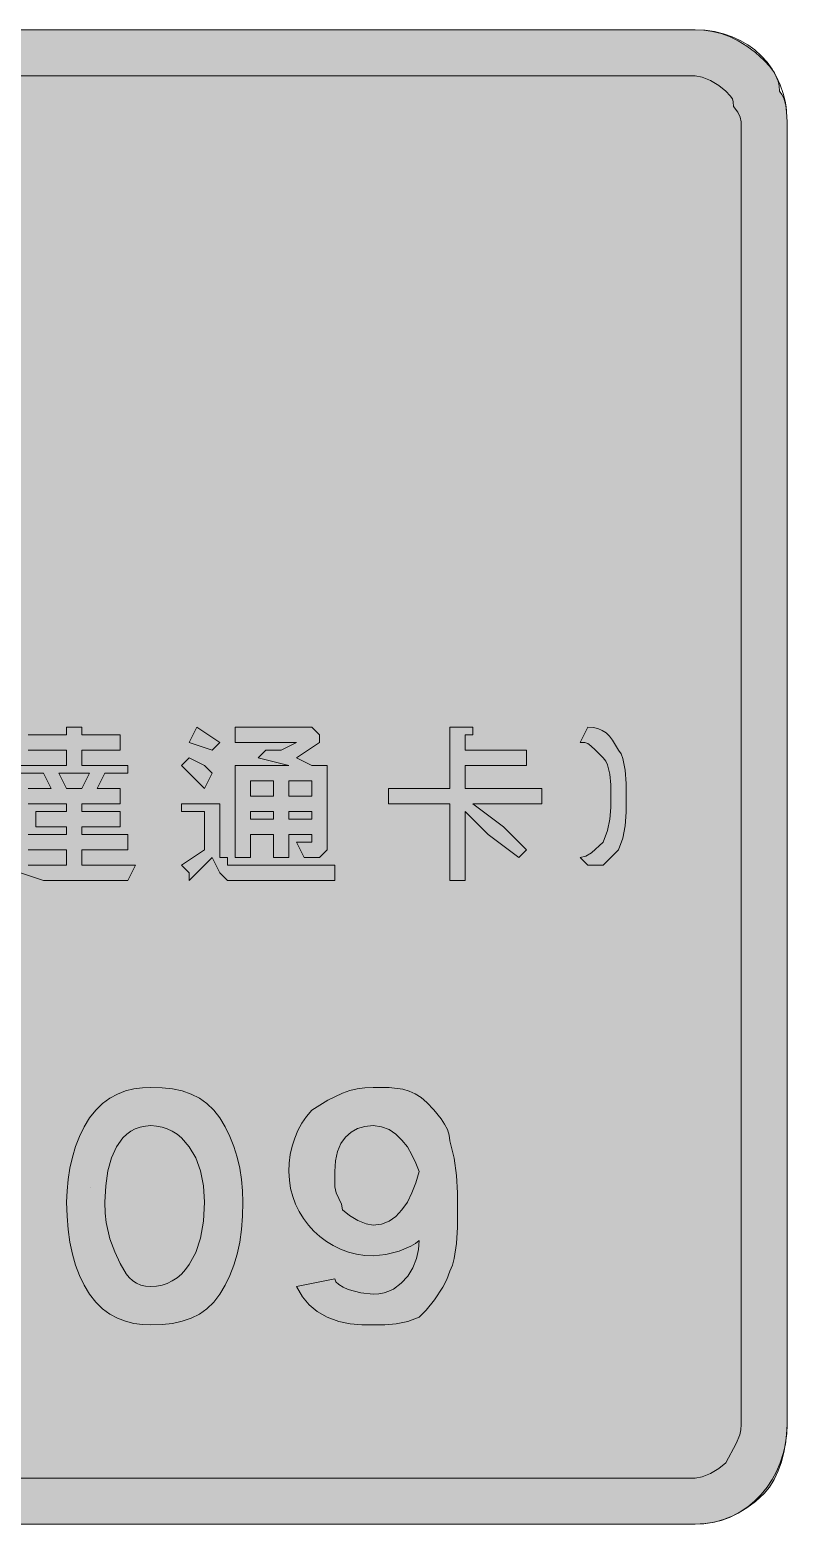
# Model space of a CAD drawing. Header units: metres. Extents: x 12 to 553, y 13 to 247.
# Drawn here: x 434.5 to 553, y 12.7 to 246.7 of the extents above; entities that cross this region are included whole.
import ezdxf

# ---------------------------------------------------------------- set-up
doc = ezdxf.new("R2010")
doc.units = ezdxf.units.M
for name, color, linetype, true_color in [('FILL_BLUE_0000FF', 7, 'Continuous', 0x0000ff), ('FILL_WHITE_FFFFFF', 7, 'Continuous', 0xffffff), ('STROKE_BLUE_0000FF', 7, 'Continuous', 0x0000ff), ('STROKE_WHITE_FFFFFF', 7, 'Continuous', 0xffffff)]:
    doc.layers.add(name, color=color, linetype=linetype, true_color=true_color)

msp = doc.modelspace()

# ---------------------------------------------------------------- hatches: boundary and pattern name
at = {"layer": 'FILL_BLUE_0000FF', "true_color": 0x0000ff}
h = msp.add_hatch(color=7, dxfattribs=at)
h.dxf.hatch_style = 1
h.paths.add_polyline_path([(539.74, 239.31), (541.05, 238.77), (542.36, 238), (543.45, 237.12), (544.14, 236.41), (544.5, 235.92), (544.63, 235.43), (544.65, 234.72), (545.34, 233.84), (545.7, 233.07), (545.85, 232.32), (545.85, 28.32), (545.8, 27.47), (545.64, 26.71), (545.1, 25.32), (543.45, 22.32), (542.36, 21.44), (541.05, 20.67), (539.74, 20.13), (538.65, 19.92), (87.45, 19.92), (86.55, 20.11), (85.65, 20.52), (84.75, 20.93), (83.85, 21.12), (80.25, 24.72), (20.25, 130.32), (80.25, 235.92), (81.15, 236.63), (82.05, 237.12), (82.95, 237.61), (83.85, 238.32), (84.75, 239.01), (85.65, 239.37), (86.55, 239.5), (87.45, 239.52), (538.65, 239.52), (539.74, 239.31)])
at = {"layer": 'FILL_WHITE_FFFFFF', "true_color": 0xffffff}
h = msp.add_hatch(color=7, dxfattribs=at)
h.dxf.hatch_style = 1
h.paths.add_polyline_path([(540, 246.66), (541.35, 246.48), (542.7, 246.15), (544.05, 245.67), (545.4, 245.02), (546.75, 244.19), (548.1, 243.16), (549.45, 241.92), (550.33, 241), (551.1, 239.97), (551.64, 238.71), (551.8, 237.97), (551.85, 237.12), (552.25, 236.62), (552.54, 236.03), (552.9, 234.72), (553.05, 232.32), (553.05, 28.32), (552.99, 26.92), (552.82, 25.45), (552.54, 23.95), (552.15, 22.47), (551.64, 21.04), (551.02, 19.71), (550.29, 18.53), (549.45, 17.52), (548.1, 16.28), (546.75, 15.25), (545.4, 14.42), (544.05, 13.77), (542.7, 13.29), (541.35, 12.96), (540, 12.78), (538.65, 12.72), (87.45, 12.72), (85.65, 12.93), (83.85, 13.47), (82.05, 14.24), (80.25, 15.12), (78.47, 16.21), (76.8, 17.52), (74.25, 19.92), (13.05, 125.52), (12.86, 126.61), (12.45, 127.92), (12.04, 129.23), (11.85, 130.32), (12.04, 131.22), (12.45, 132.12), (12.86, 133.02), (13.05, 133.92), (74.25, 239.52), (74.75, 240.37), (75.36, 241.11), (76.8, 242.37), (78.47, 243.4), (80.25, 244.32), (81.15, 245.11), (82.05, 245.71), (82.95, 246.13), (83.85, 246.42), (85.65, 246.68), (87.45, 246.72), (538.65, 246.72), (540, 246.66)])
h = msp.add_hatch(color=7, dxfattribs=at)
h.dxf.hatch_style = 1
h.paths.add_polyline_path([(431.85, 118.32), (433.05, 117.12), (434.25, 115.92), (436.65, 115.92), (440.25, 115.92), (440.25, 118.32), (434.25, 118.32), (434.25, 120.72), (440.25, 120.72), (440.25, 121.92), (435.45, 121.92), (435.45, 124.32), (440.25, 124.32), (440.25, 125.52), (434.25, 125.52), (434.25, 127.92), (437.85, 127.92), (436.65, 130.32), (433.05, 130.32), (433.05, 131.52), (440.25, 131.52), (440.25, 133.92), (434.25, 133.92), (434.25, 136.32), (440.25, 136.32), (440.25, 137.52), (442.65, 137.52), (442.65, 136.32), (448.65, 136.32), (448.65, 133.92), (442.65, 133.92), (442.65, 131.52), (449.85, 131.52), (449.85, 130.32), (446.25, 130.32), (445.05, 127.92), (448.65, 127.92), (448.65, 125.52), (442.65, 125.52), (442.65, 124.32), (448.65, 124.32), (448.65, 121.92), (442.65, 121.92), (442.65, 120.72), (449.85, 120.72), (449.85, 118.32), (442.65, 118.32), (442.65, 115.92), (451.05, 115.92), (449.85, 113.52), (440.25, 113.52), (436.65, 113.52), (433.05, 114.72), (431.85, 115.92), (430.65, 117.12), (427.05, 113.52), (425.85, 115.92), (429.45, 119.52), (429.45, 124.32), (425.85, 124.32), (425.85, 126.72), (431.85, 126.72), (431.85, 118.32)])
h.paths.add_polyline_path([(442.65, 127.92), (443.85, 130.32), (439.05, 130.32), (440.25, 127.92), (442.65, 127.92)], flags=16)
h = msp.add_hatch(color=7, dxfattribs=at)
h.dxf.hatch_style = 1
h.paths.add_polyline_path([(464.25, 135.12), (463.05, 133.92), (459.45, 135.12), (460.65, 137.52), (464.25, 135.12)])
h = msp.add_hatch(color=7, dxfattribs=at)
h.dxf.hatch_style = 1
h.paths.add_polyline_path([(476.25, 119.52), (477.45, 119.52), (478.65, 119.52), (478.65, 120.72), (475.05, 120.72), (475.05, 117.12), (472.65, 117.12), (472.65, 120.72), (469.05, 120.72), (469.05, 117.12), (466.65, 117.12), (466.65, 131.52), (475.05, 131.52), (470.25, 132.72), (471.45, 133.92), (473.85, 133.92), (476.25, 135.12), (466.65, 135.12), (466.65, 137.52), (477.45, 137.52), (478.65, 137.52), (479.85, 136.32), (479.85, 135.12), (476.25, 132.72), (478.65, 131.52), (481.05, 131.52), (481.05, 119.52), (481.05, 118.32), (479.85, 117.12), (477.45, 117.12), (476.25, 119.52)])
h.paths.add_polyline_path([(472.65, 123.12), (472.65, 124.32), (469.05, 124.32), (469.05, 123.12), (472.65, 123.12)], flags=16)
h.paths.add_polyline_path([(475.05, 123.12), (478.65, 123.12), (478.65, 124.32), (475.05, 124.32), (475.05, 123.12)], flags=16)
h.paths.add_polyline_path([(469.05, 129.12), (469.05, 126.72), (472.65, 126.72), (472.65, 129.12), (469.05, 129.12)], flags=16)
h.paths.add_polyline_path([(478.65, 129.12), (475.05, 129.12), (475.05, 126.72), (478.65, 126.72), (478.65, 129.12)], flags=16)
h = msp.add_hatch(color=7, dxfattribs=at)
h.dxf.hatch_style = 1
h.paths.add_polyline_path([(500.25, 113.52), (500.25, 125.52), (490.65, 125.52), (490.65, 127.92), (500.25, 127.92), (500.25, 137.52), (502.65, 137.52), (503.85, 137.52), (503.85, 136.32), (502.65, 136.32), (502.65, 133.92), (512.25, 133.92), (512.25, 131.52), (502.65, 131.52), (502.65, 127.92), (514.65, 127.92), (514.65, 125.52), (503.85, 125.52), (508.65, 121.92), (512.25, 118.32), (511.05, 117.12), (506.25, 120.72), (502.65, 124.32), (502.65, 113.52), (500.25, 113.52)])
h = msp.add_hatch(color=7, dxfattribs=at)
h.dxf.hatch_style = 1
h.paths.add_polyline_path([(525.43, 128.5), (525.3, 130.17), (524.94, 131.61), (524.65, 132.22), (524.25, 132.72), (523.05, 133.92), (522.34, 134.61), (521.85, 134.97), (521.36, 135.1), (520.65, 135.12), (521.85, 137.52), (522.7, 137.46), (523.44, 137.29), (524.11, 137.01), (524.7, 136.62), (525.24, 136.11), (525.73, 135.49), (526.65, 133.92), (527.05, 133.36), (527.34, 132.63), (527.7, 130.77), (527.83, 128.69), (527.85, 126.72), (527.83, 124.23), (527.7, 122.07), (527.34, 120.14), (526.65, 118.32), (524.25, 115.92), (521.85, 115.92), (520.65, 117.12), (521.55, 117.33), (522.45, 117.87), (524.25, 119.52), (524.94, 121.32), (525.3, 123.12), (525.43, 124.92), (525.45, 126.72), (525.43, 128.5)])
h = msp.add_hatch(color=7, dxfattribs=at)
h.dxf.hatch_style = 1
h.paths.add_polyline_path([(461.85, 131.52), (463.05, 130.32), (461.85, 127.92), (460.65, 129.12), (458.25, 131.52), (459.45, 132.72), (461.85, 131.52)])
h = msp.add_hatch(color=7, dxfattribs=at)
h.dxf.hatch_style = 1
h.paths.add_polyline_path([(464.25, 125.52), (464.25, 119.52), (464.25, 118.32), (464.25, 117.12), (465.45, 117.12), (465.45, 115.92), (467.85, 115.92), (470.25, 115.92), (482.25, 115.92), (482.25, 113.52), (469.05, 113.52), (467.85, 113.52), (465.45, 113.52), (464.25, 114.72), (463.05, 117.12), (460.65, 114.72), (459.45, 113.52), (459.45, 114.72), (458.25, 115.92), (461.85, 118.32), (461.85, 124.32), (458.25, 124.32), (458.25, 125.52), (464.25, 125.52)])
h = msp.add_hatch(color=7, dxfattribs=at)
h.dxf.hatch_style = 1
h.paths.add_polyline_path([(440.47, 66.7), (440.76, 68.46), (441.15, 70.17), (441.66, 71.83), (442.27, 73.41), (443.01, 74.92), (443.85, 76.32), (444.8, 77.56), (445.86, 78.59), (446.99, 79.42), (448.2, 80.07), (449.46, 80.55), (450.77, 80.88), (452.1, 81.06), (453.45, 81.12), (455.19, 81.06), (456.82, 80.88), (458.34, 80.55), (459.75, 80.07), (461.04, 79.42), (462.22, 78.59), (463.29, 77.56), (464.25, 76.32), (465.09, 74.92), (465.82, 73.41), (466.44, 71.83), (466.95, 70.17), (467.34, 68.46), (467.62, 66.7), (467.79, 64.92), (467.85, 63.12), (467.79, 60.93), (467.62, 58.84), (467.34, 56.88), (466.95, 55.02), (466.44, 53.28), (465.82, 51.64), (465.09, 50.13), (464.25, 48.72), (463.29, 47.48), (462.22, 46.45), (461.04, 45.62), (459.75, 44.97), (458.34, 44.49), (456.82, 44.16), (455.19, 43.98), (453.45, 43.92), (452.1, 43.98), (450.77, 44.16), (449.46, 44.49), (448.2, 44.97), (446.99, 45.62), (445.86, 46.45), (444.8, 47.48), (443.85, 48.72), (443.01, 50.13), (442.27, 51.64), (441.66, 53.28), (441.15, 55.02), (440.76, 56.88), (440.47, 58.84), (440.31, 60.93), (440.25, 63.12), (440.31, 64.92), (440.47, 66.7)])
h.paths.add_polyline_path([(455.19, 50.14), (456.01, 50.42), (456.79, 50.8), (457.53, 51.29), (458.22, 51.88), (458.86, 52.58), (459.45, 53.37), (460.46, 55.25), (461.21, 57.51), (461.69, 60.14), (461.85, 63.12), (461.69, 65.7), (461.21, 68.03), (460.46, 70.08), (459.45, 71.82), (458.22, 73.22), (457.53, 73.79), (456.79, 74.26), (456.01, 74.63), (455.19, 74.9), (454.34, 75.06), (453.45, 75.12), (452.58, 75.06), (451.76, 74.9), (451, 74.63), (450.3, 74.26), (449.65, 73.79), (449.06, 73.22), (448.05, 71.82), (447.26, 70.08), (446.7, 68.03), (446.36, 65.7), (446.25, 63.12), (446.3, 61.43), (446.46, 59.93), (447, 57.42), (447.77, 55.36), (448.65, 53.52), (449.57, 51.94), (450.06, 51.33), (450.6, 50.82), (451.19, 50.43), (451.86, 50.14), (452.6, 49.98), (453.45, 49.92), (454.34, 49.98), (455.19, 50.14)], flags=16)
h = msp.add_hatch(color=7, dxfattribs=at)
h.dxf.hatch_style = 1
h.paths.add_polyline_path([(498.9, 76.17), (499.43, 75.36), (499.86, 74.5), (500.14, 73.62), (500.25, 72.72), (500.94, 70.02), (501.3, 67.32), (501.43, 64.62), (501.45, 61.92), (501.43, 59.24), (501.3, 56.67), (500.94, 54.33), (500.65, 53.27), (500.25, 52.32), (499.75, 51.03), (499.16, 49.84), (497.85, 47.82), (496.54, 46.24), (495.45, 45.12), (493.65, 44.43), (491.85, 44.07), (490.05, 43.94), (488.25, 43.92), (486.45, 43.94), (484.65, 44.07), (482.85, 44.43), (481.05, 45.12), (479.46, 46.04), (478.2, 47.07), (477.17, 48.33), (476.25, 49.92), (482.25, 51.12), (482.41, 50.67), (482.85, 50.24), (483.52, 49.83), (484.35, 49.47), (486.3, 48.93), (488.25, 48.72), (489.12, 48.77), (489.94, 48.93), (490.7, 49.19), (491.4, 49.53), (492.64, 50.43), (493.65, 51.57), (494.44, 52.88), (495, 54.29), (495.34, 55.73), (495.45, 57.12), (494.89, 56.67), (494.16, 56.24), (492.3, 55.47), (490.22, 54.93), (488.25, 54.72), (486.92, 54.79), (485.62, 54.99), (484.36, 55.32), (483.15, 55.77), (482, 56.33), (480.91, 57), (479.89, 57.76), (478.95, 58.62), (478.09, 59.56), (477.33, 60.58), (476.66, 61.67), (476.1, 62.82), (475.65, 64.03), (475.32, 65.29), (475.12, 66.59), (475.05, 67.92), (475.11, 69.27), (475.27, 70.6), (475.56, 71.91), (475.95, 73.17), (476.46, 74.38), (477.07, 75.51), (477.81, 76.57), (478.65, 77.52), (481.16, 79.09), (483.45, 80.22), (484.58, 80.61), (485.74, 80.89), (486.95, 81.06), (488.25, 81.12), (490.74, 81.08), (492.9, 80.82), (493.89, 80.53), (494.83, 80.11), (495.75, 79.51), (496.65, 78.72), (497.72, 77.61), (498.9, 76.17)])
h.paths.add_polyline_path([(482.44, 64.62), (482.85, 63.72), (483.26, 62.82), (483.45, 61.92), (484.54, 61.04), (485.85, 60.27), (487.16, 59.73), (488.25, 59.52), (489.54, 59.68), (490.72, 60.16), (491.79, 60.91), (492.75, 61.92), (493.59, 63.15), (494.32, 64.58), (494.94, 66.18), (495.45, 67.92), (494.94, 69.26), (494.32, 70.56), (493.59, 71.78), (492.75, 72.87), (491.79, 73.79), (490.72, 74.5), (489.54, 74.96), (488.25, 75.12), (486.96, 75.01), (485.79, 74.67), (484.77, 74.11), (483.9, 73.32), (483.2, 72.31), (482.68, 71.07), (482.36, 69.61), (482.25, 67.92), (482.25, 65.52), (482.44, 64.62)], flags=16)

# ---------------------------------------------------------------- linework, layer by layer
at = {"layer": 'FILL_BLUE_0000FF', "lineweight": 0, "true_color": 0x0000ff}
msp.add_lwpolyline([(87.45, 239.52), (538.65, 239.52), (539.74, 239.31), (541.05, 238.77), (542.36, 238), (543.45, 237.12), (544.14, 236.41), (544.5, 235.92), (544.63, 235.43), (544.65, 234.72), (545.34, 233.84), (545.7, 233.07), (545.85, 232.32), (545.85, 28.32), (545.8, 27.47), (545.64, 26.71), (545.1, 25.32), (543.45, 22.32), (542.36, 21.44), (541.05, 20.67), (539.74, 20.13), (538.65, 19.92), (87.45, 19.92)], dxfattribs=at)
at = {"layer": 'FILL_WHITE_FFFFFF', "lineweight": 0, "true_color": 0xffffff}
for points in [[(87.45, 246.72), (538.65, 246.72), (540, 246.66), (541.35, 246.48), (542.7, 246.15), (544.05, 245.67), (545.4, 245.02), (546.75, 244.19), (548.1, 243.16), (549.45, 241.92), (550.33, 241), (551.1, 239.97), (551.64, 238.71), (551.8, 237.97), (551.85, 237.12), (552.25, 236.62), (552.54, 236.03), (552.9, 234.72), (553.05, 232.32), (553.05, 28.32), (552.99, 26.92), (552.82, 25.45), (552.54, 23.95), (552.15, 22.47), (551.64, 21.04), (551.02, 19.71), (550.29, 18.53), (549.45, 17.52), (548.1, 16.28), (546.75, 15.25), (545.4, 14.42), (544.05, 13.77), (542.7, 13.29), (541.35, 12.96), (540, 12.78), (538.65, 12.72), (87.45, 12.72)], [(434.25, 136.32), (440.25, 136.32), (440.25, 137.52), (442.65, 137.52), (442.65, 136.32), (448.65, 136.32), (448.65, 133.92), (442.65, 133.92), (442.65, 131.52), (449.85, 131.52), (449.85, 130.32), (446.25, 130.32), (445.05, 127.92), (448.65, 127.92), (448.65, 125.52), (442.65, 125.52), (442.65, 124.32), (448.65, 124.32), (448.65, 121.92), (442.65, 121.92), (442.65, 120.72), (449.85, 120.72), (449.85, 118.32), (442.65, 118.32), (442.65, 115.92), (451.05, 115.92), (449.85, 113.52), (440.25, 113.52), (436.65, 113.52), (433.05, 114.72)], [(433.05, 131.52), (440.25, 131.52), (440.25, 133.92), (434.25, 133.92)], [(434.25, 127.92), (437.85, 127.92), (436.65, 130.32), (433.05, 130.32)], [(434.25, 120.72), (440.25, 120.72), (440.25, 121.92), (435.45, 121.92), (435.45, 124.32), (440.25, 124.32), (440.25, 125.52), (434.25, 125.52)], [(434.25, 115.92), (436.65, 115.92), (440.25, 115.92), (440.25, 118.32), (434.25, 118.32)]]:
    msp.add_lwpolyline(points, dxfattribs=at)
for points in [[(464.25, 135.12), (463.05, 133.92), (459.45, 135.12), (460.65, 137.52)], [(476.25, 119.52), (477.45, 119.52), (478.65, 119.52), (478.65, 120.72), (475.05, 120.72), (475.05, 117.12), (472.65, 117.12), (472.65, 120.72), (469.05, 120.72), (469.05, 117.12), (466.65, 117.12), (466.65, 131.52), (475.05, 131.52), (470.25, 132.72), (471.45, 133.92), (473.85, 133.92), (476.25, 135.12), (466.65, 135.12), (466.65, 137.52), (477.45, 137.52), (478.65, 137.52), (479.85, 136.32), (479.85, 135.12), (476.25, 132.72), (478.65, 131.52), (481.05, 131.52), (481.05, 119.52), (481.05, 118.32), (479.85, 117.12), (477.45, 117.12)], [(500.25, 113.52), (500.25, 125.52), (490.65, 125.52), (490.65, 127.92), (500.25, 127.92), (500.25, 137.52), (502.65, 137.52), (503.85, 137.52), (503.85, 136.32), (502.65, 136.32), (502.65, 133.92), (512.25, 133.92), (512.25, 131.52), (502.65, 131.52), (502.65, 127.92), (514.65, 127.92), (514.65, 125.52), (503.85, 125.52), (508.65, 121.92), (512.25, 118.32), (511.05, 117.12), (506.25, 120.72), (502.65, 124.32), (502.65, 113.52)], [(525.43, 128.5), (525.3, 130.17), (524.94, 131.61), (524.65, 132.22), (524.25, 132.72), (523.05, 133.92), (522.34, 134.61), (521.85, 134.97), (521.36, 135.1), (520.65, 135.12), (521.85, 137.52), (522.7, 137.46), (523.44, 137.29), (524.11, 137.01), (524.7, 136.62), (525.24, 136.11), (525.73, 135.49), (526.65, 133.92), (527.05, 133.36), (527.34, 132.63), (527.7, 130.77), (527.83, 128.69), (527.85, 126.72), (527.83, 124.23), (527.7, 122.07), (527.34, 120.14), (526.65, 118.32), (524.25, 115.92), (521.85, 115.92), (520.65, 117.12), (521.55, 117.33), (522.45, 117.87), (524.25, 119.52), (524.94, 121.32), (525.3, 123.12), (525.43, 124.92), (525.45, 126.72)], [(461.85, 131.52), (463.05, 130.32), (461.85, 127.92), (460.65, 129.12), (458.25, 131.52), (459.45, 132.72)], [(442.65, 127.92), (443.85, 130.32), (439.05, 130.32), (440.25, 127.92)], [(469.05, 129.12), (469.05, 126.72), (472.65, 126.72), (472.65, 129.12)], [(478.65, 129.12), (475.05, 129.12), (475.05, 126.72), (478.65, 126.72)], [(464.25, 125.52), (464.25, 119.52), (464.25, 118.32), (464.25, 117.12), (465.45, 117.12), (465.45, 115.92), (467.85, 115.92), (470.25, 115.92), (482.25, 115.92), (482.25, 113.52), (469.05, 113.52), (467.85, 113.52), (465.45, 113.52), (464.25, 114.72), (463.05, 117.12), (460.65, 114.72), (459.45, 113.52), (459.45, 114.72), (458.25, 115.92), (461.85, 118.32), (461.85, 124.32), (458.25, 124.32), (458.25, 125.52)], [(472.65, 123.12), (472.65, 124.32), (469.05, 124.32), (469.05, 123.12)], [(475.05, 123.12), (478.65, 123.12), (478.65, 124.32), (475.05, 124.32)], [(440.47, 66.7), (440.76, 68.46), (441.15, 70.17), (441.66, 71.83), (442.27, 73.41), (443.01, 74.92), (443.85, 76.32), (444.8, 77.56), (445.86, 78.59), (446.99, 79.42), (448.2, 80.07), (449.46, 80.55), (450.77, 80.88), (452.1, 81.06), (453.45, 81.12), (455.19, 81.06), (456.82, 80.88), (458.34, 80.55), (459.75, 80.07), (461.04, 79.42), (462.22, 78.59), (463.29, 77.56), (464.25, 76.32), (465.09, 74.92), (465.82, 73.41), (466.44, 71.83), (466.95, 70.17), (467.34, 68.46), (467.62, 66.7), (467.79, 64.92), (467.85, 63.12), (467.79, 60.93), (467.62, 58.84), (467.34, 56.88), (466.95, 55.02), (466.44, 53.28), (465.82, 51.64), (465.09, 50.13), (464.25, 48.72), (463.29, 47.48), (462.22, 46.45), (461.04, 45.62), (459.75, 44.97), (458.34, 44.49), (456.82, 44.16), (455.19, 43.98), (453.45, 43.92), (452.1, 43.98), (450.77, 44.16), (449.46, 44.49), (448.2, 44.97), (446.99, 45.62), (445.86, 46.45), (444.8, 47.48), (443.85, 48.72), (443.01, 50.13), (442.27, 51.64), (441.66, 53.28), (441.15, 55.02), (440.76, 56.88), (440.47, 58.84), (440.31, 60.93), (440.25, 63.12), (440.31, 64.92)], [(498.9, 76.17), (499.43, 75.36), (499.86, 74.5), (500.14, 73.62), (500.25, 72.72), (500.94, 70.02), (501.3, 67.32), (501.43, 64.62), (501.45, 61.92), (501.43, 59.24), (501.3, 56.67), (500.94, 54.33), (500.65, 53.27), (500.25, 52.32), (499.75, 51.03), (499.16, 49.84), (497.85, 47.82), (496.54, 46.24), (495.45, 45.12), (493.65, 44.43), (491.85, 44.07), (490.05, 43.94), (488.25, 43.92), (486.45, 43.94), (484.65, 44.07), (482.85, 44.43), (481.05, 45.12), (479.46, 46.04), (478.2, 47.07), (477.17, 48.33), (476.25, 49.92), (482.25, 51.12), (482.41, 50.67), (482.85, 50.24), (483.52, 49.83), (484.35, 49.47), (486.3, 48.93), (488.25, 48.72), (489.12, 48.77), (489.94, 48.93), (490.7, 49.19), (491.4, 49.53), (492.64, 50.43), (493.65, 51.57), (494.44, 52.88), (495, 54.29), (495.34, 55.73), (495.45, 57.12), (494.89, 56.67), (494.16, 56.24), (492.3, 55.47), (490.22, 54.93), (488.25, 54.72), (486.92, 54.79), (485.62, 54.99), (484.36, 55.32), (483.15, 55.77), (482, 56.33), (480.91, 57), (479.89, 57.76), (478.95, 58.62), (478.09, 59.56), (477.33, 60.58), (476.66, 61.67), (476.1, 62.82), (475.65, 64.03), (475.32, 65.29), (475.12, 66.59), (475.05, 67.92), (475.11, 69.27), (475.27, 70.6), (475.56, 71.91), (475.95, 73.17), (476.46, 74.38), (477.07, 75.51), (477.81, 76.57), (478.65, 77.52), (481.16, 79.09), (483.45, 80.22), (484.58, 80.61), (485.74, 80.89), (486.95, 81.06), (488.25, 81.12), (490.74, 81.08), (492.9, 80.82), (493.89, 80.53), (494.83, 80.11), (495.75, 79.51), (496.65, 78.72), (497.72, 77.61)], [(455.19, 50.14), (456.01, 50.42), (456.79, 50.8), (457.53, 51.29), (458.22, 51.88), (458.86, 52.58), (459.45, 53.37), (460.46, 55.25), (461.21, 57.51), (461.69, 60.14), (461.85, 63.12), (461.69, 65.7), (461.21, 68.03), (460.46, 70.08), (459.45, 71.82), (458.22, 73.22), (457.53, 73.79), (456.79, 74.26), (456.01, 74.63), (455.19, 74.9), (454.34, 75.06), (453.45, 75.12), (452.58, 75.06), (451.76, 74.9), (451, 74.63), (450.3, 74.26), (449.65, 73.79), (449.06, 73.22), (448.05, 71.82), (447.26, 70.08), (446.7, 68.03), (446.36, 65.7), (446.25, 63.12), (446.3, 61.43), (446.46, 59.93), (447, 57.42), (447.77, 55.36), (448.65, 53.52), (449.57, 51.94), (450.06, 51.33), (450.6, 50.82), (451.19, 50.43), (451.86, 50.14), (452.6, 49.98), (453.45, 49.92), (454.34, 49.98)], [(482.44, 64.62), (482.85, 63.72), (483.26, 62.82), (483.45, 61.92), (484.54, 61.04), (485.85, 60.27), (487.16, 59.73), (488.25, 59.52), (489.54, 59.68), (490.72, 60.16), (491.79, 60.91), (492.75, 61.92), (493.59, 63.15), (494.32, 64.58), (494.94, 66.18), (495.45, 67.92), (494.94, 69.26), (494.32, 70.56), (493.59, 71.78), (492.75, 72.87), (491.79, 73.79), (490.72, 74.5), (489.54, 74.96), (488.25, 75.12), (486.96, 75.01), (485.79, 74.67), (484.77, 74.11), (483.9, 73.32), (483.2, 72.31), (482.68, 71.07), (482.36, 69.61), (482.25, 67.92), (482.25, 65.52)]]:
    msp.add_lwpolyline(points, close=True, dxfattribs=at)
at = {"layer": 'STROKE_BLUE_0000FF', "lineweight": 0, "true_color": 0x0000ff}
msp.add_lwpolyline([(87.45, 246.72), (538.65, 246.72), (540.2, 246.65), (541.68, 246.45), (543.1, 246.11), (544.44, 245.65), (545.71, 245.07), (546.9, 244.38), (548, 243.58), (549, 242.67), (549.91, 241.67), (550.71, 240.57), (551.4, 239.38), (551.98, 238.11), (552.44, 236.77), (552.78, 235.35), (552.98, 233.87), (553.05, 232.32), (553.05, 28.32), (552.98, 26.76), (552.78, 25.24), (552.44, 23.76), (551.98, 22.34), (551.4, 20.98), (550.71, 19.69), (549.91, 18.49), (549, 17.37), (548, 16.35), (546.9, 15.44), (545.71, 14.65), (544.44, 13.98), (543.1, 13.44), (541.68, 13.05), (540.2, 12.8), (538.65, 12.72), (87.45, 12.72)], dxfattribs=at)
at = {"layer": 'STROKE_WHITE_FFFFFF', "lineweight": 0, "true_color": 0xffffff}
msp.add_lwpolyline([(444.05, 65.36), (444.05, 65.36)], dxfattribs=at)
msp.add_lwpolyline([(444.05, 65.36), (444.05, 65.36)], dxfattribs=at)
msp.add_lwpolyline([(444.05, 65.36), (444.05, 65.36)], dxfattribs=at)
msp.add_lwpolyline([(444.05, 65.36), (444.05, 65.36)], dxfattribs=at)
msp.add_lwpolyline([(444.05, 65.36), (444.05, 65.36)], dxfattribs=at)
msp.add_lwpolyline([(444.05, 65.36), (444.05, 65.36)], dxfattribs=at)
msp.add_lwpolyline([(444.05, 65.36), (444.05, 65.36)], dxfattribs=at)
msp.add_lwpolyline([(444.05, 65.36), (444.05, 65.36)], dxfattribs=at)

doc.saveas('drawing.dxf')
